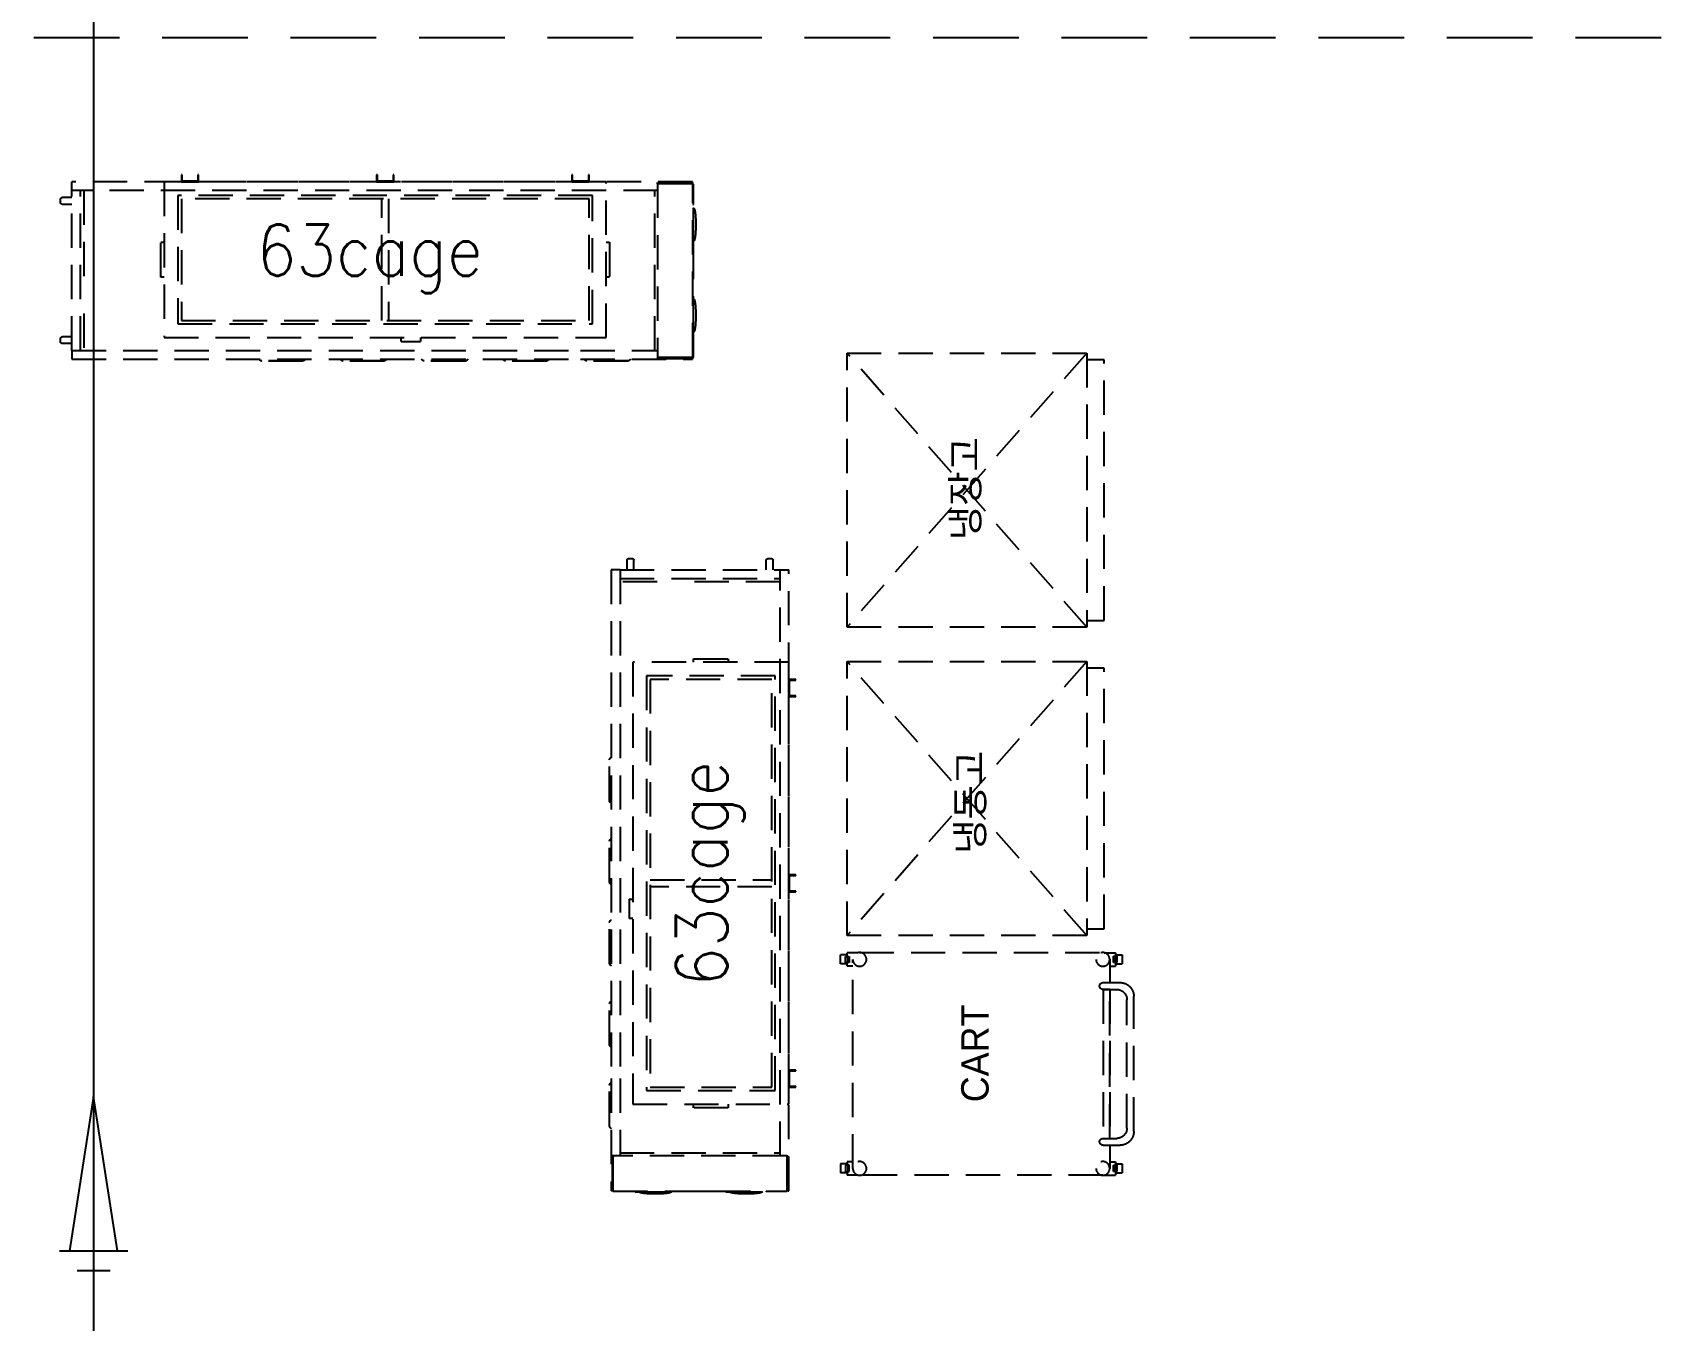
# Model space of a CAD drawing. Header units: millimetres. Extents: x 10903 to 284569, y 2319 to 62017.
# Drawn here: x 125988 to 130765, y 41874 to 45631 of the extents above; entities that cross this region are included whole.
import ezdxf

# ---------------------------------------------------------------- set-up
doc = ezdxf.new("R2010")
doc.units = ezdxf.units.MM
doc.linetypes.add('DASHED', pattern=[0.75, 0.5, -0.25])
doc.linetypes.add('DASHED2', pattern=[0.375, 0.25, -0.125])
for name, color, linetype in [('pipe', 3, 'Continuous'), ('UTIL-AIR', 3, 'DASHED2'), ('UTIL-RO', 4, 'Continuous'), ('빌트인', 8, 'Continuous'), ('장비', 8, 'Continuous')]:
    doc.layers.add(name, color=color, linetype=linetype)
doc.styles.add('건축_4층$0$Gtx', font='')
doc.styles.add('으뜸체', font='simplex.shx', dxfattribs={"bigfont": 'whgtxt.shx'})
doc.styles.get('건축_4층$0$Gtx').set_extended_font_data('Dotum')

# ---------------------------------------------------------------- blocks, each defined once
blk = doc.blocks.new('VALD01')
at = {"color": 2}
for p, q in [((-1.963, 0.7), (2.538, 0)), ((2.538, 0), (-1.963, -0.7))]:
    blk.add_line(p, q, dxfattribs=at)
for points in [[(-1.963, -1), (-1.963, 1)], [(-2.538, -0.48), (-2.538, 0.48)]]:
    blk.add_lwpolyline(points, dxfattribs=at)
blk = doc.blocks.new('IVC-S70')
at = {"layer": '빌트인', "linetype": 'DASHED', "ltscale": 200}
for p, q in [((-605, 247.5), (-603, 247.5)), ((-605, 227.5), (-605, 247.5)), ((-603, 247.5), (-603, 229.5)), ((-557, 247.5), (-555, 247.5)), ((-557, 229.5), (-557, 247.5)), ((-555, 247.5), (-555, 227.5)), ((-35, 247.5), (-33, 247.5)), ((-35, 227.5), (-35, 247.5)), ((-33, 247.5), (-33, 229.5)), ((13, 247.5), (15, 247.5)), ((13, 229.5), (13, 247.5)), ((15, 247.5), (15, 227.5)), ((535, 247.5), (537, 247.5)), ((535, 227.5), (535, 247.5)), ((537, 247.5), (537, 229.5)), ((583, 229.5), (583, 247.5)), ((583, 247.5), (585, 247.5)), ((585, 247.5), (585, 227.5)), ((-909.1, 220.7), (-908.1, 220.7)), ((-909.1, 220.7), (-909.1, 161.1)), ((-908.1, 221.7), (-907.1, 221.7)), ((-908.1, -284.6), (-908.1, 221.7)), ((-907.1, 221.7), (-908.1, 221.7)), ((-907.1, 227.5), (905, 227.5)), ((-907.1, 225), (-907.1, 227.5)), ((-907.1, 225), (-907.1, 222.4)), ((-805.1, 225), (-907.1, 225)), ((-907.1, 222.7), (-806.1, 222.7)), ((-907.1, 222.7), (-907.1, 221.7)), ((-907.1, 222.4), (-907.1, 221.7)), ((-809.1, 222.4), (-905.1, 222.4)), ((-807.1, 225), (-807.1, 222.7)), ((-806.1, 222.7), (-806.1, 221.7)), ((-806.1, 222.4), (-805.1, 222.4)), ((-805.1, 221.7), (-806.1, 221.7)), ((-805.1, 221.7), (-805.1, 225)), ((-805.1, 221.7), (-805.1, -284.6)), ((-805.1, 202.1), (905, 202.1)), ((-797.1, -265.2), (-797.1, 202.1)), ((-655, 227.5), (635, 227.5)), ((-655, -227.5), (-655, 227.5)), ((-555, 227.5), (-605, 227.5)), ((-603, 229.5), (-557, 229.5)), ((15, 227.5), (-35, 227.5)), ((-33, 229.5), (13, 229.5)), ((585, 227.5), (535, 227.5)), ((537, 229.5), (583, 229.5)), ((635, 227.5), (635, -227.5)), ((869.6, 202.1), (869.6, -55.5)), ((879.6, -265.2), (879.6, 202.1)), ((905, 202.1), (905, 227.5)), ((905, -265.2), (905, 202.1)), ((-910.1, 43.6), (-910.1, 161.1)), ((-908.1, 161.1), (-910.1, 161.1)), ((-910.1, 53.7), (-910.1, 151)), ((-910.1, 151), (-910.1, 151)), ((-615, -187.5), (-615, 187.5)), ((-615, 187.5), (595, 187.5)), ((-605, -177.5), (-605, 177.5)), ((-605, 177.5), (585, 177.5)), ((-20, 177.5), (-20, -177.5)), ((0, -177.5), (0, 177.5)), ((585, 177.5), (585, -177.5)), ((595, 187.5), (595, -187.5)), ((905, 181.5), (932.6, 181.5)), ((905, 161.5), (932.6, 161.5)), ((937.6, 166.5), (937.6, 176.5)), ((-910.1, 53.7), (-910.1, 53.7)), ((-665, 50.8), (-665, -50.8)), ((-655, 50.8), (-665, 50.8)), ((645, 50.8), (635, 50.8)), ((645, -50.8), (645, 50.8)), ((-910.1, 43.6), (-908.1, 43.6)), ((-909.1, 43.6), (-909.1, -132.2)), ((-665, -50.8), (-655, -50.8)), ((635, -50.8), (645, -50.8)), ((-910.1, -221.5), (-910.1, -104)), ((-908.1, -104), (-910.1, -104)), ((-910.1, -211.4), (-910.1, -114.1)), ((-910.1, -114.1), (-910.1, -114.1)), ((595, -187.5), (-615, -187.5)), ((585, -177.5), (-605, -177.5)), ((869.6, -157.1), (869.6, -265.2)), ((-910.1, -211.4), (-910.1, -211.4)), ((-910.1, -221.5), (-908.1, -221.5)), ((-909.1, -221.5), (-909.1, -285.6)), ((635, -227.5), (-655, -227.5)), ((-112.8, -227.5), (-112.8, -238.5)), ((-56.4, -238.5), (-112.8, -238.5)), ((-56.4, -238.5), (-56.4, -227.5)), ((905, -224.8), (932.6, -224.8)), ((937.6, -239.8), (937.6, -229.8)), ((-909.1, -285.6), (-908.1, -285.6)), ((-908.1, -284.6), (-907.1, -284.6)), ((-908.1, -284.6), (-908.1, -285.6)), ((-908.1, -286.6), (-908.1, -285.6)), ((-908.1, -285.6), (-907.1, -285.6)), ((-908.1, -286.6), (-907.1, -286.6)), ((-907.1, -285.6), (-907.1, -284.6)), ((-907.1, -285.6), (-907.1, -285.6)), ((-907.1, -285.6), (-907.1, -288.1)), ((-905.1, -285.6), (-907.1, -285.6)), ((-905.1, -285.6), (-809.1, -285.6)), ((-806.1, -285.6), (-809.1, -285.6)), ((-807.1, -285.6), (-807.1, -288.1)), ((-806.1, -285.6), (-806.1, -284.6)), ((-805.1, -284.6), (-806.1, -284.6)), ((-806.1, -285.6), (-806.1, -284.6)), ((-806.1, -285.6), (-805.1, -285.6)), ((-579.9, -265.2), (-805.1, -265.2)), ((-805.1, -284.6), (-805.1, -288.1)), ((905, -265.2), (-579.9, -265.2)), ((905, -244.8), (932.6, -244.8)), ((905, -265.2), (905, -290.6)), ((-907.1, -288.1), (-907.1, -290.6)), ((-805.1, -288.1), (-907.1, -288.1)), ((-579.9, -290.6), (-907.1, -290.6)), ((-718.2, -295.6), (-598.7, -295.6)), ((-718.2, -295.7), (-598.7, -295.7)), ((-718.1, -295.6), (-599.9, -295.6)), ((-718.1, -295.7), (-599.9, -295.7)), ((905, -290.6), (-579.9, -290.6)), ((-480.8, -295.6), (-361.3, -295.6)), ((-480.8, -295.7), (-361.3, -295.7)), ((-243.6, -295.6), (-124.1, -295.6)), ((-243.6, -295.7), (-124.1, -295.7)), ((-6.4, -295.6), (113.1, -295.6)), ((-6.4, -295.7), (113.1, -295.7)), ((230.9, -295.6), (350.4, -295.6)), ((230.9, -295.7), (350.4, -295.7))]:
    blk.add_line(p, q, dxfattribs=at)
for centre, radius, start, end in [((-905.1, 220.4), 2, 147.4808, 154.9288), ((932.6, 176.5), 5, 0, 90), ((932.6, 166.5), 5, 270, 0), ((932.6, -229.8), 5, 0, 90), ((-905.1, -283.6), 2, 207.8925, 209.1843), ((-905.1, -283.6), 2, 222.132, 270), ((932.6, -239.8), 5, 270, 0), ((-718.2, -288.2), 7.5, 199.1756, 270), ((-718.1, -288.2), 7.5, 199.1756, 270), ((-718.2, -288.2), 7.4, 199.445, 270), ((-718.1, -288.2), 7.4, 199.445, 270), ((-598.7, -288.2), 7.5, 270, 340.8244), ((-598.7, -288.2), 7.4, 270, 340.555), ((-480.8, -288.2), 7.5, 199.1756, 270), ((-480.8, -288.2), 7.4, 199.445, 270), ((-361.3, -288.2), 7.5, 270, 340.8244), ((-361.3, -288.2), 7.4, 270, 340.555), ((-243.6, -288.2), 7.5, 199.1756, 270), ((-243.6, -288.2), 7.4, 199.445, 270), ((-124.1, -288.2), 7.5, 270, 340.8244), ((-124.1, -288.2), 7.4, 270, 340.555), ((-6.4, -288.2), 7.5, 199.1756, 270), ((-6.4, -288.2), 7.4, 199.445, 270), ((113.1, -288.2), 7.5, 270, 340.8244), ((113.1, -288.2), 7.4, 270, 340.555), ((230.9, -288.2), 7.5, 199.1756, 270), ((230.9, -288.2), 7.4, 199.445, 270), ((350.4, -288.2), 7.5, 270, 340.8244), ((350.4, -288.2), 7.4, 270, 340.555)]:
    blk.add_arc(centre, radius, start, end, dxfattribs=at)
for points, knots in [([(-906.1, 220.7), (-906.3, 220.7), (-906.6, 220.8), (-907.1, 221), (-907.3, 221.1), (-907.7, 221.2), (-907.8, 221.3), (-908, 221.5), (-908.1, 221.6), (-908.1, 221.7)], [0, 0, 0, 0, 0.25, 0.25, 0.5, 0.5, 0.75, 0.75, 1, 1, 1, 1]), ([(-907.1, 222.7), (-907, 222.7), (-906.9, 222.6), (-906.7, 222.4), (-906.7, 222.3), (-906.5, 221.9), (-906.4, 221.7), (-906.2, 221.2), (-906.2, 220.9), (-906.1, 220.7)], [0, 0, 0, 0, 0.25, 0.25, 0.5, 0.5, 0.75, 0.75, 1, 1, 1, 1]), ([(-907.1, 221.7), (-907, 221.7), (-906.9, 221.6), (-906.7, 221.5), (-906.7, 221.5), (-906.5, 221.3), (-906.4, 221.2), (-906.2, 220.9), (-906.2, 220.8), (-906.1, 220.7)], [0, 0, 0, 0, 0.25, 0.25, 0.5, 0.5, 0.75, 0.75, 1, 1, 1, 1]), ([(-807.1, 220.7), (-807, 220.9), (-806.9, 221.2), (-806.7, 221.7), (-806.7, 221.9), (-806.5, 222.3), (-806.4, 222.4), (-806.2, 222.6), (-806.2, 222.7), (-806.1, 222.7)], [0, 0, 0, 0, 0.25, 0.25, 0.5, 0.5, 0.75, 0.75, 1, 1, 1, 1]), ([(-807.1, 220.7), (-807, 220.8), (-806.9, 220.9), (-806.7, 221.2), (-806.7, 221.3), (-806.5, 221.5), (-806.4, 221.5), (-806.2, 221.6), (-806.2, 221.7), (-806.1, 221.7)], [0, 0, 0, 0, 0.25, 0.25, 0.5, 0.5, 0.75, 0.75, 1, 1, 1, 1]), ([(-806.1, 221.7), (-806.1, 221.6), (-806.1, 221.5), (-806.2, 221.3), (-806.3, 221.2), (-806.5, 221.1), (-806.6, 221), (-806.8, 220.8), (-806.9, 220.7), (-807.1, 220.7)], [0, 0, 0, 0, 0.25, 0.25, 0.5, 0.5, 0.75, 0.75, 1, 1, 1, 1]), ([(-805.1, 221.7), (-805.1, 221.6), (-805.1, 221.5), (-805.3, 221.3), (-805.5, 221.2), (-805.9, 221.1), (-806.1, 221), (-806.6, 220.8), (-806.8, 220.7), (-807.1, 220.7)], [0, 0, 0, 0, 0.25, 0.25, 0.5, 0.5, 0.75, 0.75, 1, 1, 1, 1]), ([(-910.1, 151), (-910.9, 150.1), (-912.4, 148.3), (-913.5, 144.2), (-914.5, 139.4), (-915.3, 132.8), (-916, 124.5), (-916.5, 113.8), (-916.6, 106.8), (-916.6, 102.3)], [0, 0, 0, 0, 0.06656, 0.148336, 0.245879, 0.367331, 0.543547, 0.754398, 1, 1, 1, 1]), ([(-916.6, 102.3), (-916.5, 96.7), (-916.4, 88.2), (-915.7, 75.5), (-914.7, 66.6), (-913.6, 60.6), (-912.5, 57.2), (-911.4, 54.9), (-910.5, 54.1), (-910.1, 53.7)], [0, 0, 0, 0, 0.306371, 0.556522, 0.750806, 0.848907, 0.923816, 0.967508, 1, 1, 1, 1]), ([(-910.1, -114.1), (-910.9, -115), (-912.4, -116.8), (-913.5, -120.9), (-914.5, -125.7), (-915.3, -132.2), (-916, -140.6), (-916.5, -151.3), (-916.6, -158.3), (-916.6, -162.7)], [0, 0, 0, 0, 0.06656, 0.148336, 0.245879, 0.367331, 0.543547, 0.754398, 1, 1, 1, 1]), ([(-916.6, -162.7), (-916.5, -168.3), (-916.4, -176.9), (-915.7, -189.5), (-914.7, -198.4), (-913.6, -204.4), (-912.5, -207.8), (-911.4, -210.2), (-910.5, -211), (-910.1, -211.4)], [0, 0, 0, 0, 0.306371, 0.556522, 0.750806, 0.848907, 0.923816, 0.967508, 1, 1, 1, 1]), ([(-908.1, -284.6), (-908.1, -284.5), (-908, -284.4), (-907.8, -284.2), (-907.7, -284.1), (-907.3, -284), (-907.1, -283.9), (-906.6, -283.7), (-906.3, -283.6), (-906.1, -283.6)], [0, 0, 0, 0, 0.25, 0.25, 0.5, 0.5, 0.75, 0.75, 1, 1, 1, 1]), ([(-907.1, -284.6), (-907.2, -284.6), (-907.3, -284.7), (-907.6, -284.9), (-907.7, -285), (-907.9, -285.1), (-908, -285.2), (-908.1, -285.4), (-908.1, -285.5), (-908.1, -285.6)], [0, 0, 0, 0, 0.25, 0.25, 0.5, 0.5, 0.75, 0.75, 1, 1, 1, 1]), ([(-908.1, -285.6), (-908, -285.6), (-907.9, -285.5), (-907.7, -285.4), (-907.7, -285.4), (-907.5, -285.2), (-907.4, -285.1), (-907.2, -284.8), (-907.2, -284.7), (-907.1, -284.6)], [0, 0, 0, 0, 0.25, 0.25, 0.5, 0.5, 0.75, 0.75, 1, 1, 1, 1]), ([(-906.1, -283.6), (-906.2, -283.7), (-906.2, -283.8), (-906.4, -284.1), (-906.5, -284.2), (-906.7, -284.4), (-906.7, -284.4), (-906.9, -284.5), (-907, -284.6), (-907.1, -284.6)], [0, 0, 0, 0, 0.25, 0.25, 0.5, 0.5, 0.75, 0.75, 1, 1, 1, 1]), ([(-906.1, -283.6), (-906.2, -283.8), (-906.2, -284.1), (-906.4, -284.6), (-906.5, -284.8), (-906.7, -285.2), (-906.7, -285.3), (-906.9, -285.5), (-907, -285.6), (-907.1, -285.6)], [0, 0, 0, 0, 0.25, 0.25, 0.5, 0.5, 0.75, 0.75, 1, 1, 1, 1]), ([(-907.1, -284.6), (-907.1, -284.5), (-907.1, -284.4), (-907, -284.2), (-906.9, -284.1), (-906.7, -284), (-906.6, -283.9), (-906.3, -283.7), (-906.2, -283.6), (-906.1, -283.6)], [0, 0, 0, 0, 0.25, 0.25, 0.5, 0.5, 0.75, 0.75, 1, 1, 1, 1]), ([(-806.1, -284.6), (-806.2, -284.6), (-806.2, -284.5), (-806.4, -284.4), (-806.5, -284.4), (-806.7, -284.2), (-806.7, -284.1), (-806.9, -283.8), (-807, -283.7), (-807.1, -283.6)], [0, 0, 0, 0, 0.25, 0.25, 0.5, 0.5, 0.75, 0.75, 1, 1, 1, 1]), ([(-806.1, -285.6), (-806.2, -285.6), (-806.2, -285.5), (-806.4, -285.3), (-806.5, -285.2), (-806.7, -284.8), (-806.7, -284.6), (-806.9, -284.1), (-807, -283.8), (-807.1, -283.6)], [0, 0, 0, 0, 0.25, 0.25, 0.5, 0.5, 0.75, 0.75, 1, 1, 1, 1]), ([(-807.1, -283.6), (-806.9, -283.6), (-806.8, -283.7), (-806.6, -283.9), (-806.5, -284), (-806.3, -284.1), (-806.2, -284.2), (-806.1, -284.4), (-806.1, -284.5), (-806.1, -284.6)], [0, 0, 0, 0, 0.25, 0.25, 0.5, 0.5, 0.75, 0.75, 1, 1, 1, 1]), ([(-807.1, -283.6), (-806.8, -283.6), (-806.6, -283.7), (-806.1, -283.9), (-805.9, -284), (-805.5, -284.1), (-805.3, -284.2), (-805.1, -284.4), (-805.1, -284.5), (-805.1, -284.6)], [0, 0, 0, 0, 0.25, 0.25, 0.5, 0.5, 0.75, 0.75, 1, 1, 1, 1])]:
    blk.add_open_spline(points, degree=3, knots=knots, dxfattribs=at)
blk = doc.blocks.new('cart')
at = {"layer": '빌트인', "linetype": 'DASHED', "ltscale": 200}
for p, q in [((-747.3, 315.5), (-766.8, 315.5)), ((-766.8, 289.5), (-766.8, 315.5)), ((-747.3, 289.5), (-766.8, 289.5)), ((-751.6, 293.1), (-751.6, 311.4)), ((-751.6, 311.4), (-745.1, 311.4)), ((-745.1, 293.1), (-751.6, 293.1)), ((-715.1, 322), (-747.3, 322)), ((-747.3, 311.4), (-747.3, 322)), ((-747.3, 283), (-747.3, 293.1)), ((-730.5, 302.5), (-730.5, -307.5)), ((-0.5, 322.5), (-710.5, 322.5)), ((4.1, 322), (36.2, 322)), ((19.5, 234.8), (19.5, 302.5)), ((40.5, 311.4), (34, 311.4)), ((34, 293.1), (40.5, 293.1)), ((36.2, 311.4), (36.2, 322)), ((36.2, 315.5), (55.7, 315.5)), ((36.2, 283), (36.2, 293.1)), ((36.2, 289.5), (55.7, 289.5)), ((40.5, 293.1), (40.5, 311.4)), ((55.7, 289.5), (55.7, 315.5)), ((-730.5, 283), (-747.3, 283)), ((19.5, 283), (36.2, 283)), ((0, 234.8), (49.8, 234.8)), ((0, 214.8), (39.8, 214.8)), ((19.5, -219.8), (19.5, 214.8)), ((89.8, 194.8), (89.8, -199.8)), ((69.8, 184.8), (69.8, -189.8)), ((0, -219.8), (39.8, -219.8)), ((0, -239.8), (49.8, -239.8)), ((19.5, -307.5), (19.5, -239.8)), ((-747.3, -294.4), (-766.8, -294.4)), ((-766.8, -294.4), (-766.8, -320.4)), ((-747.3, -320.4), (-766.8, -320.4)), ((-745.1, -298.1), (-751.6, -298.1)), ((-751.6, -298.1), (-751.6, -316.4)), ((-751.6, -316.4), (-745.1, -316.4)), ((-730.5, -287.9), (-747.3, -287.9)), ((-747.3, -287.9), (-747.3, -298.1)), ((-747.3, -316.4), (-747.3, -326.9)), ((-715.1, -326.9), (-747.3, -326.9)), ((-710.5, -327.5), (-0.5, -327.5)), ((3.7, -327), (36.2, -327)), ((19.5, -288), (36.2, -288)), ((40.5, -298.6), (34, -298.6)), ((34, -316.9), (40.5, -316.9)), ((36.2, -298.6), (36.2, -288)), ((36.2, -294.5), (55.7, -294.5)), ((36.2, -327), (36.2, -316.9)), ((36.2, -320.5), (55.7, -320.5)), ((40.5, -316.9), (40.5, -298.6)), ((55.7, -320.5), (55.7, -294.5))]:
    blk.add_line(p, q, dxfattribs=at)
for points in [[(-741.3, 311.4), (-741.3, 293.1), (-745.1, 293.1), (-745.1, 311.4)], [(30.3, 311.4), (30.3, 293.1), (34, 293.1), (34, 311.4)], [(0, 214.8), (19.5, 214.8), (19.5, -219.8), (0, -219.8)], [(-741.3, -316.4), (-741.3, -298.1), (-745.1, -298.1), (-745.1, -316.4)], [(30.3, -298.6), (30.3, -316.9), (34, -316.9), (34, -298.6)]]:
    blk.add_lwpolyline(points, close=True, dxfattribs=at)
for centre in [(-710.5, 302.5), (-0.5, 302.5), (-710.5, -307.5), (-0.5, -307.5)]:
    blk.add_circle(centre, 20, dxfattribs=at)
for centre, radius, start, end in [((0, 224.8), 10, 90, 270), ((39.8, 184.8), 30, 0, 90), ((49.8, 194.8), 40, 0, 90), ((39.8, -189.8), 30, 270, 0), ((0, -229.8), 10, 90, 270), ((49.8, -199.8), 40, 270, 0)]:
    blk.add_arc(centre, radius, start, end, dxfattribs=at)

msp = doc.modelspace()

# ---------------------------------------------------------------- linework, layer by layer
at = {"layer": 'UTIL-AIR', "linetype": 'DASHED', "lineweight": -3, "ltscale": 500}
msp.add_line((135615.6, 45616.7), (108444.3, 45616.7), dxfattribs=at)
at = {"layer": 'UTIL-RO'}
msp.add_line((126165.4, 45848.3), (126165.4, 39071.4), dxfattribs=at)
at = {"layer": '빌트인', "linetype": 'DASHED', "ltscale": 200}
for p, q in [((129064.7, 44696.4), (128364.7, 43896.4)), ((129064.7, 43896.4), (128364.7, 44696.4)), ((129064.7, 44696.4), (128364.7, 43896.4)), ((129064.7, 43896.4), (128364.7, 44696.4)), ((129064.7, 43796.4), (128364.7, 42996.4)), ((129064.7, 42996.4), (128364.7, 43796.4)), ((129064.7, 43796.4), (128364.7, 42996.4)), ((129064.7, 42996.4), (128364.7, 43796.4))]:
    msp.add_line(p, q, dxfattribs=at)
at = {"layer": '빌트인', "linetype": 'DASHED', "ltscale": 200, "elevation": 0}
for points in [[(129064.7, 43896.4), (128364.7, 43896.4), (128364.7, 44696.4), (129064.7, 44696.4)], [(129064.7, 42996.4), (128364.7, 42996.4), (128364.7, 43796.4), (129064.7, 43796.4)]]:
    msp.add_lwpolyline(points, close=True, dxfattribs=at)
for points in [[(129064.7, 43916.4), (129114.7, 43916.4), (129114.7, 44676.4), (129064.7, 44676.4)], [(129064.7, 43916.4), (129114.7, 43916.4), (129114.7, 44676.4), (129064.7, 44676.4)], [(129064.7, 43016.4), (129114.7, 43016.4), (129114.7, 43776.4), (129064.7, 43776.4)], [(129064.7, 43016.4), (129114.7, 43016.4), (129114.7, 43776.4), (129064.7, 43776.4)]]:
    msp.add_lwpolyline(points, dxfattribs=at)

# ---------------------------------------------------------------- block references
at = {"layer": 'pipe', "color": 3, "linetype": 'Continuous', "xscale": -100, "yscale": 100, "zscale": 100, "rotation": 270}
msp.add_blockref('VALD01', (126165.4, 42272.7), dxfattribs=at)
at = {"layer": '빌트인', "xscale": -1}
msp.add_blockref('IVC-S70', (127006.6, 44968.9), dxfattribs=at)
at = {"layer": '빌트인', "xscale": -1, "rotation": 270}
msp.add_blockref('IVC-S70', (127967.2, 43159.1), dxfattribs=at)
at = {"layer": '빌트인', "linetype": 'DASHED', "ltscale": 200, "xscale": -1, "rotation": 180}
msp.add_blockref('cart', (129111.9, 42619.5), dxfattribs=at)

# ---------------------------------------------------------------- texts
at = {"layer": '빌트인', "ltscale": 2, "style": '건축_4층$0$Gtx', "text_generation_flag": 6}
for s, p in [('냉장고', (128749.6, 44150)), ('냉동고', (128763.6, 43235.1)), ('CART', (128777.9, 42510.2))]:
    msp.add_text(s, height=80, rotation=269.9995, dxfattribs=at).set_placement(p)
at = {"layer": '장비', "style": '으뜸체', "width": 0.9}
msp.add_text('63cage', height=150, dxfattribs=at).set_placement((126641.4, 44921.6, -2807))
msp.add_text('63cage', height=150, rotation=90, dxfattribs=at).set_placement((128015.3, 42847, -2807))

doc.saveas('drawing.dxf')
